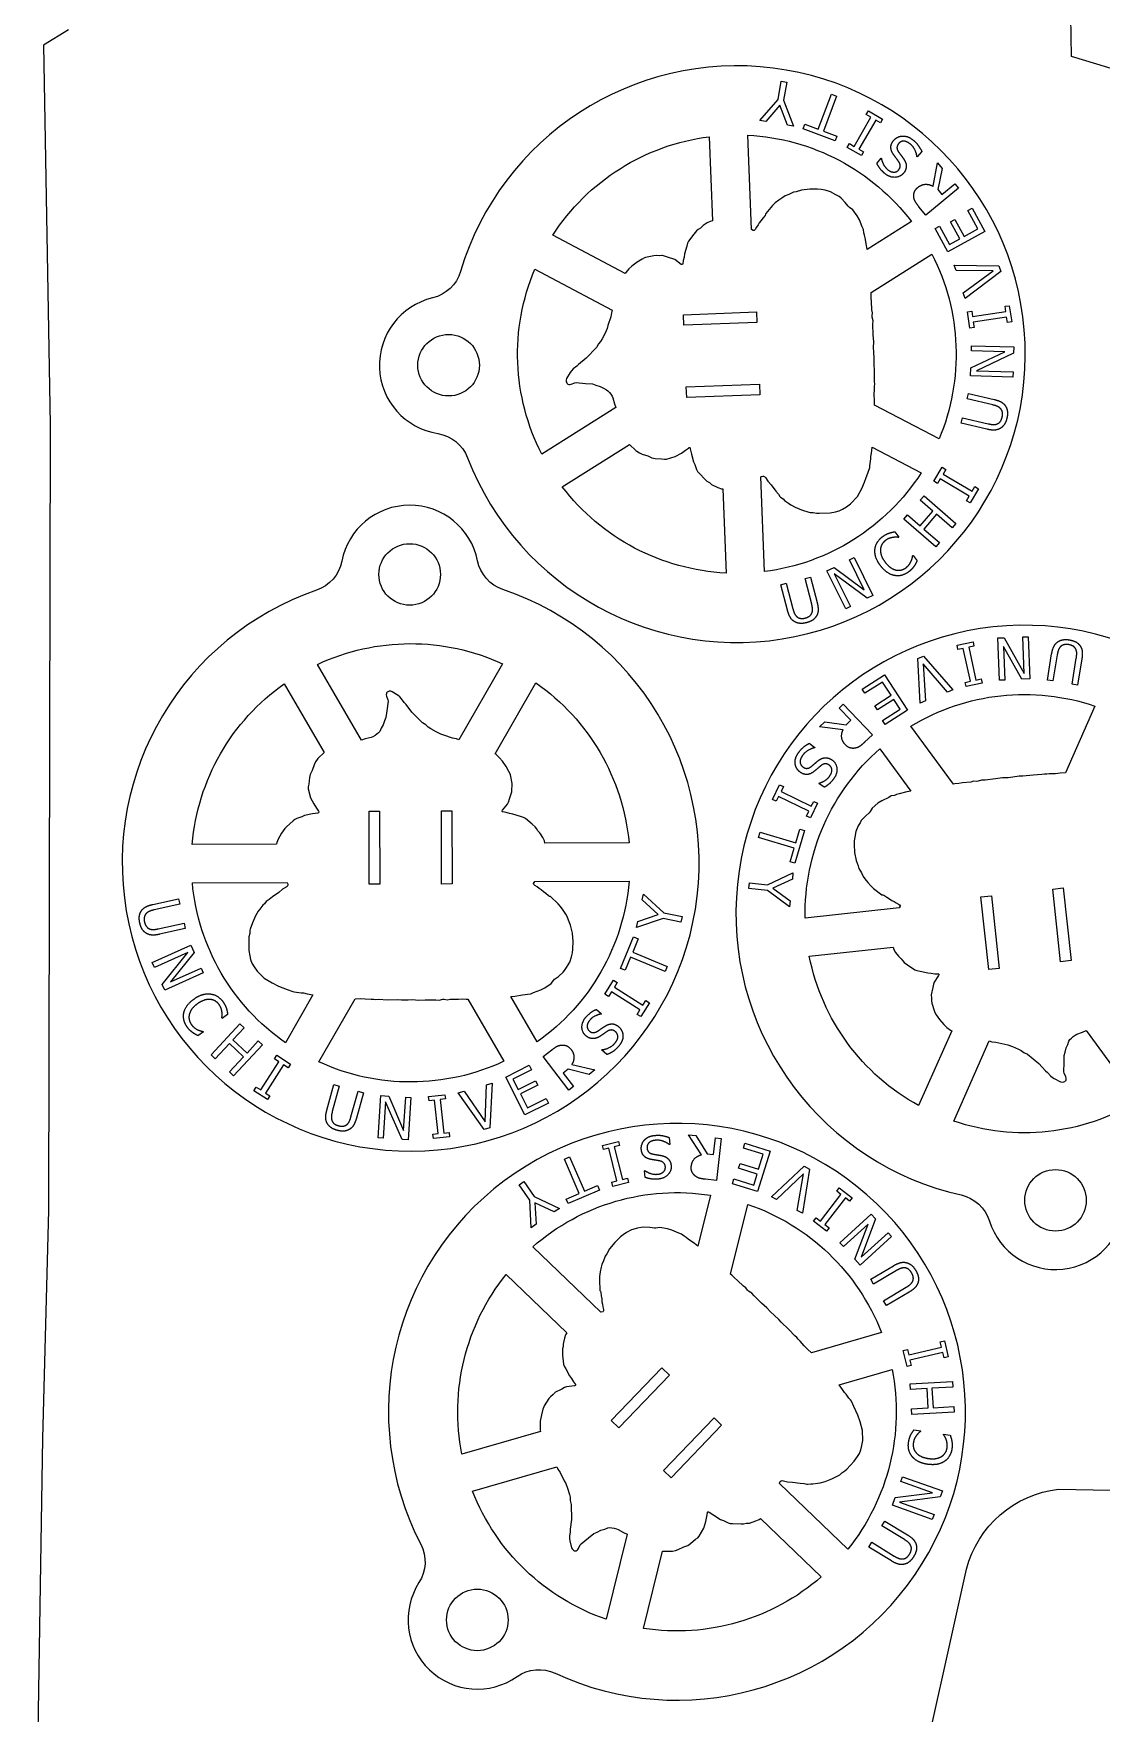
# Model space of a CAD drawing. Header units: millimetres. Extents: x 0 to 217, y 0 to 323.
# Drawn here: x 0.6 to 56.1, y 155.5 to 242.9 of the extents above; entities that cross this region are included whole.
import ezdxf

# ---------------------------------------------------------------- set-up
doc = ezdxf.new("R2010")
doc.units = ezdxf.units.MM
doc.layers.add('SCRAP_OUTLINE', color=8, linetype='Continuous')

msp = doc.modelspace()

# ---------------------------------------------------------------- linework, layer by layer
for points in [[(21.359, 229.105, 0.821365), (21.629, 222.048, -0.267689), (23.183, 220.791, 6.023346), (22.811, 230.477, -0.267689)], [(35.915, 233.113), (35.788, 233.085), (35.633, 233.002), (35.437, 232.869), (35.374, 232.818), (35.284, 232.73), (35.174, 232.66), (35.089, 232.588), (34.946, 232.423), (34.667, 232.061), (34.613, 231.958), (34.58, 231.794), (34.461, 231.403), (34.438, 231.227), (34.389, 231.044), (34.372, 230.867), (34.361, 230.848), (34.343, 230.836), (34.311, 230.834), (34.278, 230.848), (33.952, 231.097), (33.851, 231.144), (33.684, 231.187), (33.314, 231.304), (33.272, 231.309), (33.174, 231.298), (32.988, 231.305), (32.866, 231.3), (32.423, 231.2), (32.38, 231.183), (32.259, 231.121), (32.003, 230.962), (31.726, 230.761), (31.559, 230.609), (31.404, 230.43), (31.37, 230.373), (27.604, 232.359, -0.221398), (35.748, 237.487)], [(43.952, 231.621), (43.921, 231.837), (43.846, 232.231), (43.825, 232.372), (43.791, 232.493), (43.77, 232.655), (43.703, 232.795), (43.554, 233.165), (43.437, 233.375), (43.204, 233.689), (43.034, 233.811), (42.972, 233.869), (42.821, 234.063), (42.597, 234.298), (42.494, 234.372), (42.335, 234.472), (42.056, 234.626), (41.769, 234.703), (41.57, 234.746), (41.379, 234.764), (40.973, 234.765), (40.547, 234.706), (40.266, 234.626), (40.124, 234.598), (39.885, 234.483), (39.69, 234.405), (39.565, 234.328), (39.37, 234.19), (39.181, 234.041), (39.04, 233.915), (38.682, 233.498), (38.676, 233.459), (38.648, 233.395), (38.53, 233.256), (38.443, 233.123), (38.344, 233.011), (38.281, 232.896), (38.198, 232.785), (38.129, 232.667), (38.082, 232.617), (38.04, 232.601), (38.025, 232.601), (37.934, 232.654), (37.746, 237.564, -0.221398), (46.259, 233.074)], [(47.325, 231.382, -0.221398), (47.693, 221.765), (44.346, 223.53), (44.331, 223.806), (44.326, 224.051), (44.344, 224.377), (44.339, 224.507), (44.35, 224.621), (44.332, 224.763), (44.338, 225.211), (44.316, 225.759), (44.326, 225.943), (44.312, 226.288), (44.289, 226.531), (44.304, 226.817), (44.272, 227.182), (44.251, 227.73), (44.262, 227.914), (44.217, 228.102), (44.215, 228.171), (44.242, 228.33), (44.205, 228.481), (44.189, 228.908), (44.166, 229.11), (44.17, 229.314), (44.158, 229.388)], [(27.039, 220.973, -0.221398), (26.671, 230.59), (30.703, 228.464), (30.655, 228.328), (30.62, 228.123), (30.479, 227.67), (30.44, 227.507), (30.331, 227.268), (30.175, 226.974), (30.095, 226.844), (29.981, 226.714), (29.88, 226.532), (29.344, 225.967), (28.955, 225.647), (28.852, 225.55), (28.674, 225.408), (28.579, 225.312), (28.514, 225.229), (28.319, 224.907), (28.299, 224.837), (28.305, 224.744), (28.332, 224.68), (28.36, 224.646), (28.396, 224.62), (28.44, 224.606), (28.49, 224.606), (28.565, 224.62), (28.751, 224.692), (28.826, 224.71), (29.317, 224.654), (29.678, 224.628), (29.849, 224.559), (30.066, 224.502), (30.242, 224.403), (30.407, 224.33), (30.48, 224.272), (30.556, 224.188), (30.624, 224.097), (30.694, 223.984), (30.734, 223.898), (30.815, 223.594), (30.891, 223.399)], [(31.602, 221.482), (31.927, 221.165), (31.975, 221.127), (32.111, 221.046), (32.255, 220.984), (32.553, 220.883), (32.767, 220.784), (32.93, 220.758), (33.271, 220.736), (33.412, 220.716), (33.516, 220.717), (33.978, 220.861), (34.297, 221.034), (34.518, 221.183), (34.661, 221.296), (34.702, 221.315), (34.721, 221.315), (34.747, 221.298), (34.761, 221.259), (34.814, 220.981), (34.919, 220.578), (34.991, 220.438), (35.083, 220.177), (35.143, 220.078), (35.221, 219.987), (35.534, 219.66), (35.623, 219.578), (35.754, 219.501), (35.871, 219.402), (36.19, 219.246), (36.375, 219.179), (36.45, 219.164), (36.618, 214.792, -0.221398), (28.105, 219.281)], [(38.427, 219.794), (38.454, 219.812), (38.526, 219.837), (38.573, 219.832), (38.63, 219.802), (38.675, 219.755), (38.786, 219.567), (38.961, 219.372), (39.202, 219.054), (39.352, 218.897), (39.421, 218.781), (39.455, 218.742), (39.585, 218.651), (39.651, 218.573), (39.866, 218.422), (39.979, 218.347), (40.215, 218.216), (40.462, 218.108), (40.589, 218.063), (40.915, 217.957), (40.999, 217.939), (41.149, 217.94), (41.327, 217.908), (41.46, 217.904), (42.032, 217.93), (42.314, 217.98), (42.5, 218.034), (42.682, 218.108), (42.88, 218.241), (43.085, 218.393), (43.447, 218.772), (43.673, 219.189), (43.825, 219.524), (43.909, 219.754), (43.984, 219.99), (44.092, 220.278), (44.104, 220.362), (44.108, 220.482), (44.147, 220.728), (44.142, 220.85), (44.187, 221.035), (44.223, 221.334), (46.76, 219.996, -0.221398), (38.616, 214.868)], [(23.7, 215.431, 0.821365), (16.637, 215.407, -0.267689), (15.327, 213.899, 6.023346), (25.02, 213.931, -0.267689)], [(50.314, 181.089, 0.821365), (57.336, 181.851, -0.267689), (58.481, 183.489, 6.023346), (48.844, 182.443, -0.267689)], [(15.375, 210.038, -0.221398), (24.999, 210.071), (22.732, 206.115), (22.599, 206.168), (22.395, 206.21), (21.947, 206.367), (21.785, 206.412), (21.551, 206.529), (21.262, 206.695), (21.135, 206.779), (21.009, 206.898), (20.831, 207.005), (20.285, 207.56), (19.979, 207.96), (19.885, 208.067), (19.749, 208.25), (19.657, 208.348), (19.577, 208.416), (19.262, 208.622), (19.192, 208.644), (19.098, 208.641), (19.034, 208.617), (18.999, 208.59), (18.972, 208.555), (18.957, 208.512), (18.954, 208.462), (18.966, 208.386), (19.031, 208.198), (19.046, 208.122), (18.973, 207.633), (18.935, 207.273), (18.86, 207.104), (18.795, 206.89), (18.691, 206.718), (18.612, 206.555), (18.551, 206.484), (18.464, 206.412), (18.371, 206.346), (18.256, 206.28), (18.169, 206.244), (17.862, 206.173), (17.664, 206.103)], [(15.724, 205.461), (15.396, 205.146), (15.356, 205.1), (15.27, 204.966), (15.204, 204.825), (15.092, 204.53), (14.986, 204.32), (14.954, 204.159), (14.92, 203.818), (14.895, 203.678), (14.893, 203.574), (15.02, 203.107), (15.182, 202.783), (15.323, 202.556), (15.431, 202.409), (15.448, 202.368), (15.448, 202.349), (15.431, 202.324), (15.39, 202.311), (15.111, 202.268), (14.704, 202.177), (14.562, 202.11), (14.298, 202.027), (14.197, 201.97), (14.103, 201.896), (13.766, 201.594), (13.68, 201.508), (13.599, 201.38), (13.496, 201.266), (13.329, 200.953), (13.256, 200.771), (13.238, 200.696), (8.862, 200.681, -0.221398), (13.646, 209.032)], [(27.197, 200.744), (27.174, 200.872), (27.096, 201.03), (26.97, 201.23), (26.922, 201.295), (26.837, 201.388), (26.771, 201.5), (26.701, 201.588), (26.541, 201.736), (26.19, 202.028), (26.089, 202.085), (25.926, 202.125), (25.539, 202.257), (25.363, 202.286), (25.183, 202.341), (25.006, 202.365), (24.988, 202.376), (24.976, 202.395), (24.976, 202.427), (24.991, 202.459), (25.251, 202.776), (25.301, 202.876), (25.351, 203.041), (25.48, 203.407), (25.486, 203.449), (25.479, 203.547), (25.492, 203.732), (25.492, 203.854), (25.407, 204.301), (25.391, 204.344), (25.333, 204.467), (25.184, 204.729), (24.993, 205.013), (24.846, 205.185), (24.673, 205.346), (24.617, 205.382), (26.734, 209.077, -0.221398), (31.574, 200.758)], [(46.232, 206.833, -0.221398), (55.8, 207.872), (54.272, 204.409), (53.998, 204.375), (53.754, 204.354), (53.427, 204.348), (53.298, 204.334), (53.183, 204.338), (53.043, 204.31), (52.596, 204.284), (52.05, 204.225), (51.867, 204.221), (51.523, 204.183), (51.282, 204.143), (50.996, 204.139), (50.635, 204.081), (50.089, 204.021), (49.905, 204.02), (49.721, 203.962), (49.652, 203.955), (49.491, 203.971), (49.343, 203.923), (48.919, 203.877), (48.718, 203.841), (48.515, 203.83), (48.441, 203.814)], [(46.228, 203.452), (46.016, 203.406), (45.628, 203.303), (45.488, 203.273), (45.37, 203.23), (45.21, 203.199), (45.075, 203.122), (44.716, 202.947), (44.515, 202.816), (44.218, 202.561), (44.107, 202.384), (44.055, 202.317), (43.871, 202.153), (43.653, 201.913), (43.586, 201.806), (43.497, 201.641), (43.363, 201.351), (43.307, 201.06), (43.278, 200.858), (43.273, 200.666), (43.3, 200.261), (43.388, 199.841), (43.487, 199.565), (43.526, 199.426), (43.657, 199.195), (43.748, 199.006), (43.834, 198.887), (43.986, 198.702), (44.148, 198.523), (44.283, 198.392), (44.724, 198.063), (44.763, 198.06), (44.829, 198.037), (44.976, 197.929), (45.115, 197.852), (45.233, 197.761), (45.352, 197.706), (45.468, 197.631), (45.591, 197.57), (45.644, 197.527), (45.664, 197.486), (45.664, 197.471), (45.617, 197.377), (40.733, 196.847, -0.221398), (44.618, 205.652)], [(13.798, 198.698), (13.816, 198.67), (13.838, 198.598), (13.832, 198.551), (13.799, 198.495), (13.751, 198.452), (13.559, 198.348), (13.358, 198.18), (13.032, 197.949), (12.869, 197.805), (12.752, 197.741), (12.712, 197.708), (12.616, 197.581), (12.536, 197.518), (12.377, 197.308), (12.299, 197.198), (12.159, 196.967), (12.043, 196.723), (11.993, 196.598), (11.876, 196.276), (11.855, 196.193), (11.851, 196.042), (11.813, 195.866), (11.804, 195.734), (11.81, 195.161), (11.85, 194.877), (11.898, 194.689), (11.965, 194.505), (12.091, 194.302), (12.236, 194.092), (12.602, 193.717), (13.011, 193.477), (13.34, 193.313), (13.568, 193.221), (13.8, 193.138), (14.085, 193.02), (14.168, 193.005), (14.288, 192.997), (14.532, 192.95), (14.654, 192.95), (14.838, 192.898), (15.135, 192.852), (13.709, 190.363, -0.221398), (8.869, 198.681)], [(25.426, 192.764), (25.642, 192.787), (26.039, 192.849), (26.181, 192.864), (26.303, 192.895), (26.465, 192.909), (26.607, 192.972), (26.983, 193.108), (27.196, 193.217), (27.518, 193.44), (27.647, 193.605), (27.706, 193.665), (27.906, 193.809), (28.148, 194.025), (28.226, 194.125), (28.331, 194.28), (28.495, 194.554), (28.582, 194.838), (28.631, 195.035), (28.656, 195.225), (28.671, 195.632), (28.628, 196.059), (28.558, 196.343), (28.534, 196.485), (28.428, 196.729), (28.357, 196.926), (28.284, 197.054), (28.153, 197.254), (28.01, 197.448), (27.889, 197.593), (27.485, 197.966), (27.446, 197.973), (27.384, 198.003), (27.249, 198.125), (27.119, 198.217), (27.01, 198.32), (26.897, 198.387), (26.79, 198.474), (26.674, 198.547), (26.626, 198.595), (26.611, 198.638), (26.612, 198.653), (26.668, 198.742), (31.581, 198.758, -0.221398), (26.797, 190.407)], [(45.3, 195.331), (45.337, 195.206), (45.431, 195.057), (45.578, 194.87), (45.632, 194.811), (45.727, 194.728), (45.804, 194.623), (45.883, 194.543), (46.057, 194.412), (46.437, 194.159), (46.543, 194.113), (46.709, 194.09), (47.108, 193.999), (47.286, 193.989), (47.471, 193.952), (47.649, 193.948), (47.668, 193.939), (47.682, 193.921), (47.686, 193.889), (47.674, 193.855), (47.449, 193.513), (47.409, 193.409), (47.377, 193.24), (47.287, 192.862), (47.285, 192.819), (47.303, 192.722), (47.309, 192.537), (47.322, 192.416), (47.453, 191.98), (47.473, 191.939), (47.543, 191.822), (47.719, 191.578), (47.939, 191.316), (48.103, 191.16), (48.292, 191.018), (48.351, 190.988), (46.632, 187.092, -0.221398), (40.949, 194.859)], [(25.069, 189.402, -0.221398), (15.445, 189.369), (17.326, 192.653), (17.602, 192.658), (17.847, 192.654), (18.172, 192.625), (18.303, 192.626), (18.416, 192.61), (18.559, 192.623), (19.006, 192.602), (19.555, 192.604), (19.738, 192.589), (20.083, 192.59), (20.327, 192.605), (20.612, 192.579), (20.978, 192.599), (21.527, 192.601), (21.71, 192.583), (21.899, 192.622), (21.969, 192.621), (22.126, 192.589), (22.279, 192.621), (22.706, 192.622), (22.909, 192.638), (23.112, 192.627), (23.187, 192.636)], [(58.03, 187.323, -0.221398), (48.462, 186.285), (50.302, 190.456), (50.441, 190.417), (50.648, 190.396), (51.11, 190.287), (51.275, 190.26), (51.521, 190.168), (51.826, 190.033), (51.961, 189.962), (52.099, 189.858), (52.287, 189.77), (52.888, 189.274), (53.234, 188.908), (53.338, 188.812), (53.492, 188.645), (53.594, 188.556), (53.681, 188.497), (54.016, 188.326), (54.088, 188.311), (54.181, 188.323), (54.242, 188.354), (54.274, 188.384), (54.297, 188.422), (54.308, 188.467), (54.305, 188.517), (54.285, 188.591), (54.201, 188.771), (54.178, 188.845), (54.2, 189.338), (54.2, 189.701), (54.257, 189.876), (54.299, 190.097), (54.385, 190.279), (54.446, 190.449), (54.5, 190.525), (54.578, 190.607), (54.664, 190.682), (54.772, 190.759), (54.854, 190.805), (55.152, 190.907), (55.342, 190.997)], [(20.653, 162.281, 0.821365), (25.75, 157.392, -0.267689), (27.741, 157.567, 6.023346), (20.745, 164.277, -0.267689)], [(35.157, 179.785), (34.986, 179.919), (34.657, 180.15), (34.544, 180.238), (34.436, 180.301), (34.309, 180.403), (34.163, 180.457), (33.798, 180.62), (33.569, 180.689), (33.183, 180.753), (32.976, 180.723), (32.891, 180.721), (32.648, 180.756), (32.323, 180.769), (32.198, 180.751), (32.014, 180.713), (31.706, 180.63), (31.447, 180.486), (31.273, 180.378), (31.124, 180.259), (30.831, 179.977), (30.565, 179.64), (30.418, 179.386), (30.336, 179.268), (30.243, 179.019), (30.158, 178.828), (30.121, 178.685), (30.077, 178.45), (30.044, 178.211), (30.031, 178.023), (30.063, 177.474), (30.085, 177.442), (30.11, 177.377), (30.121, 177.195), (30.152, 177.039), (30.158, 176.89), (30.193, 176.763), (30.21, 176.626), (30.242, 176.493), (30.243, 176.424), (30.224, 176.383), (30.213, 176.373), (30.111, 176.348), (26.565, 179.749, -0.221398), (35.808, 182.433)], [(37.75, 181.956, -0.221398), (44.695, 175.294), (41.061, 174.239), (40.858, 174.427), (40.685, 174.6), (40.471, 174.846), (40.377, 174.937), (40.306, 175.027), (40.195, 175.116), (39.888, 175.442), (39.491, 175.822), (39.371, 175.96), (39.121, 176.199), (38.935, 176.358), (38.748, 176.574), (38.471, 176.814), (38.075, 177.194), (37.956, 177.334), (37.793, 177.438), (37.743, 177.486), (37.652, 177.619), (37.521, 177.702), (37.212, 177.998), (37.056, 178.128), (36.917, 178.277), (36.857, 178.322)], [(28.34, 175.276), (28.268, 175.168), (28.214, 175), (28.165, 174.768), (28.155, 174.688), (28.152, 174.562), (28.121, 174.435), (28.111, 174.324), (28.122, 174.106), (28.172, 173.652), (28.206, 173.541), (28.295, 173.399), (28.482, 173.036), (28.587, 172.892), (28.679, 172.727), (28.79, 172.588), (28.795, 172.567), (28.79, 172.545), (28.769, 172.522), (28.735, 172.509), (28.328, 172.462), (28.223, 172.425), (28.073, 172.341), (27.725, 172.167), (27.691, 172.141), (27.629, 172.065), (27.49, 171.941), (27.406, 171.853), (27.156, 171.473), (27.138, 171.431), (27.094, 171.302), (27.02, 171.011), (26.96, 170.674), (26.946, 170.448), (26.959, 170.212), (26.974, 170.147), (22.884, 168.96, -0.221398), (25.181, 178.306)], [(39.399, 167.44), (39.406, 167.472), (39.441, 167.539), (39.477, 167.568), (39.539, 167.586), (39.604, 167.584), (39.815, 167.525), (40.076, 167.507), (40.471, 167.446), (40.687, 167.436), (40.817, 167.401), (40.869, 167.397), (41.026, 167.422), (41.127, 167.412), (41.387, 167.452), (41.52, 167.477), (41.781, 167.546), (42.034, 167.641), (42.157, 167.697), (42.465, 167.846), (42.537, 167.892), (42.645, 167.997), (42.795, 168.098), (42.893, 168.186), (43.287, 168.603), (43.455, 168.835), (43.551, 169.003), (43.63, 169.182), (43.681, 169.416), (43.723, 169.667), (43.72, 170.192), (43.593, 170.648), (43.469, 170.995), (43.37, 171.219), (43.261, 171.441), (43.137, 171.723), (43.088, 171.792), (43.007, 171.881), (42.864, 172.085), (42.776, 172.169), (42.681, 172.334), (42.499, 172.574), (45.253, 173.374, -0.221398), (42.957, 164.028)], [(30.388, 160.377, -0.221398), (23.442, 167.039), (27.82, 168.311), (27.88, 168.179), (27.997, 168.008), (28.21, 167.584), (28.295, 167.439), (28.383, 167.192), (28.476, 166.872), (28.508, 166.723), (28.517, 166.55), (28.57, 166.349), (28.577, 165.571), (28.519, 165.07), (28.513, 164.928), (28.483, 164.703), (28.481, 164.568), (28.492, 164.463), (28.576, 164.096), (28.611, 164.032), (28.68, 163.969), (28.743, 163.942), (28.787, 163.936), (28.83, 163.943), (28.872, 163.964), (28.908, 163.998), (28.952, 164.061), (29.036, 164.241), (29.078, 164.307), (29.47, 164.607), (29.748, 164.839), (29.918, 164.909), (30.114, 165.018), (30.309, 165.069), (30.479, 165.131), (30.572, 165.14), (30.684, 165.132), (30.797, 165.114), (30.926, 165.082), (31.014, 165.048), (31.283, 164.885), (31.474, 164.798)], [(33.316, 163.913), (33.771, 163.911), (33.831, 163.916), (33.986, 163.953), (34.132, 164.009), (34.417, 164.143), (34.64, 164.22), (34.775, 164.314), (35.036, 164.536), (35.151, 164.619), (35.225, 164.692), (35.458, 165.117), (35.566, 165.463), (35.622, 165.723), (35.647, 165.904), (35.663, 165.946), (35.677, 165.959), (35.706, 165.965), (35.744, 165.947), (35.976, 165.784), (36.331, 165.567), (36.48, 165.516), (36.727, 165.392), (36.839, 165.363), (36.958, 165.351), (37.41, 165.334), (37.532, 165.336), (37.679, 165.372), (37.833, 165.382), (38.17, 165.491), (38.349, 165.572), (38.415, 165.613), (41.572, 162.584, -0.221398), (32.33, 159.9)]]:
    msp.add_lwpolyline(points, format="xyb", close=True)
for points in [[(38.687, 238.28), (38.381, 238.332), (39.321, 239.415), (39.486, 240.375), (39.774, 240.325), (39.614, 239.396), (40.134, 238.031), (39.815, 238.086), (39.418, 239.136)], [(42.097, 239.695), (42.37, 239.592), (41.689, 237.776), (42.38, 237.517), (42.289, 237.273), (40.633, 237.894), (40.724, 238.138), (41.416, 237.879)], [(43.911, 238.641), (44.023, 238.835), (44.761, 238.408), (44.648, 238.214), (44.406, 238.354), (43.528, 236.839), (43.771, 236.699), (43.658, 236.505), (42.921, 236.932), (43.033, 237.126), (43.275, 236.986), (44.153, 238.501)], [(49.419, 233.771), (50.083, 232.565), (48.156, 231.504), (47.492, 232.71), (47.72, 232.835), (48.243, 231.886), (48.771, 232.176), (48.283, 233.062), (48.511, 233.187), (48.999, 232.302), (49.714, 232.696), (49.191, 233.645)], [(48.577, 230.528), (48.485, 230.811), (50.811, 230.772), (50.909, 230.472), (49.052, 229.07), (48.955, 229.368), (50.503, 230.514)], [(34.408, 228.228), (38.207, 228.373), (38.228, 227.825), (34.429, 227.679)], [(51.126, 228.666), (51.348, 228.699), (51.472, 227.856), (51.25, 227.823), (51.209, 228.1), (49.477, 227.844), (49.518, 227.567), (49.296, 227.534), (49.171, 228.377), (49.394, 228.41), (49.435, 228.133), (51.166, 228.389)], [(49.382, 226.618), (51.581, 226.555), (51.571, 226.228), (49.648, 225.308), (51.544, 225.255), (51.536, 224.982), (49.337, 225.044), (49.349, 225.46), (51.115, 226.296), (49.374, 226.345)], [(34.552, 224.47), (38.351, 224.615), (38.372, 224.067), (34.573, 223.921)], [(49.556, 219.286), (49.749, 219.17), (49.312, 218.439), (49.119, 218.554), (49.263, 218.794), (47.759, 219.692), (47.616, 219.451), (47.423, 219.566), (47.86, 220.298), (48.053, 220.183), (47.909, 219.943), (49.412, 219.045)], [(46.912, 218.804), (48.574, 217.363), (48.383, 217.142), (47.569, 217.847), (46.906, 217.082), (47.72, 216.377), (47.528, 216.156), (45.865, 217.596), (46.057, 217.817), (46.709, 217.252), (47.372, 218.017), (46.72, 218.583)], [(43.277, 215.601), (44.25, 213.628), (43.956, 213.482), (42.244, 214.753), (43.083, 213.052), (42.839, 212.931), (41.865, 214.904), (42.238, 215.088), (43.803, 213.918), (43.033, 215.48)], [(50.84, 209.217), (50.749, 211.415), (51.077, 211.429), (52.128, 209.574), (52.05, 211.469), (52.322, 211.481), (52.413, 209.282), (51.998, 209.265), (51.041, 210.969), (51.113, 209.229)], [(48.676, 210.814), (48.628, 211.034), (49.46, 211.217), (49.508, 210.997), (49.235, 210.937), (49.611, 209.227), (49.884, 209.287), (49.932, 209.068), (49.1, 208.885), (49.052, 209.104), (49.325, 209.164), (48.949, 210.874)], [(46.997, 208.142), (46.721, 208.03), (46.597, 210.354), (46.89, 210.472), (48.418, 208.718), (48.127, 208.6), (46.876, 210.065)], [(43.703, 208.756), (44.859, 209.502), (46.052, 207.654), (44.895, 206.908), (44.754, 207.126), (45.665, 207.714), (45.338, 208.22), (44.489, 207.672), (44.348, 207.891), (45.197, 208.439), (44.755, 209.125), (43.844, 208.537)], [(39.228, 202.921), (39.027, 203.02), (39.401, 203.785), (39.603, 203.687), (39.48, 203.435), (41.052, 202.665), (41.175, 202.917), (41.377, 202.818), (41.003, 202.053), (40.801, 202.151), (40.924, 202.403), (39.351, 203.173)], [(18.607, 202.408), (18.62, 198.606), (18.071, 198.605), (18.058, 202.406)], [(22.367, 202.421), (22.38, 198.619), (21.831, 198.617), (21.818, 202.419)], [(38.304, 201.038), (38.387, 201.318), (40.246, 200.766), (40.457, 201.473), (40.706, 201.399), (40.202, 199.704), (39.953, 199.778), (40.163, 200.485)], [(39.953, 197.735), (39.922, 197.426), (38.776, 198.289), (37.808, 198.386), (37.837, 198.677), (38.775, 198.583), (40.1, 199.197), (40.068, 198.874), (39.048, 198.405)], [(54.018, 194.574), (53.608, 198.353), (54.154, 198.412), (54.564, 194.633)], [(32.264, 197.794), (32.327, 198.097), (33.377, 197.12), (34.33, 196.922), (34.27, 196.636), (33.347, 196.828), (31.965, 196.355), (32.031, 196.673), (33.095, 197.033)], [(50.279, 194.168), (49.869, 197.947), (50.415, 198.006), (50.825, 194.227)], [(33.559, 194.336), (33.447, 194.066), (31.656, 194.81), (31.373, 194.129), (31.132, 194.229), (31.811, 195.862), (32.051, 195.762), (31.768, 195.08)], [(9.438, 193.997), (7.433, 193.094), (7.298, 193.393), (8.627, 195.059), (6.898, 194.28), (6.786, 194.529), (8.792, 195.433), (8.962, 195.054), (7.738, 193.531), (9.326, 194.246)], [(32.443, 192.56), (32.633, 192.441), (32.18, 191.719), (31.99, 191.838), (32.139, 192.075), (30.656, 193.005), (30.507, 192.768), (30.317, 192.887), (30.769, 193.609), (30.959, 193.49), (30.811, 193.253), (32.294, 192.323)], [(12.513, 190.253), (11.015, 188.642), (10.801, 188.841), (11.534, 189.63), (10.792, 190.319), (10.059, 189.531), (9.845, 189.73), (11.343, 191.341), (11.557, 191.142), (10.969, 190.51), (11.711, 189.821), (12.298, 190.453)], [(12.902, 187.594), (12.78, 187.405), (12.064, 187.867), (12.186, 188.056), (12.421, 187.904), (13.371, 189.375), (13.135, 189.527), (13.257, 189.716), (13.973, 189.254), (13.851, 189.065), (13.616, 189.217), (12.667, 187.746)], [(27.383, 187.225), (26.155, 186.604), (25.162, 188.567), (26.39, 189.188), (26.508, 188.956), (25.54, 188.466), (25.812, 187.929), (26.714, 188.385), (26.832, 188.153), (25.93, 187.696), (26.298, 186.968), (27.266, 187.457)], [(24.171, 188.18), (24.457, 188.262), (24.338, 185.938), (24.034, 185.851), (22.698, 187.756), (22.999, 187.843), (24.091, 186.255)], [(20.236, 187.512), (20.097, 185.317), (19.77, 185.337), (18.918, 187.292), (18.798, 185.399), (18.526, 185.416), (18.665, 187.612), (19.08, 187.586), (19.854, 185.791), (19.964, 187.53)], [(22.222, 185.698), (22.247, 185.475), (21.4, 185.38), (21.375, 185.603), (21.653, 185.634), (21.458, 187.374), (21.18, 187.343), (21.155, 187.566), (22.002, 187.661), (22.027, 187.438), (21.749, 187.406), (21.944, 185.667)], [(30.251, 184.806), (30.197, 185.024), (31.024, 185.229), (31.078, 185.011), (30.807, 184.944), (31.228, 183.245), (31.499, 183.312), (31.553, 183.094), (30.726, 182.889), (30.672, 183.107), (30.944, 183.174), (30.523, 184.874)], [(28.214, 184.304), (28.483, 184.42), (29.254, 182.641), (29.931, 182.935), (30.035, 182.696), (28.412, 181.992), (28.309, 182.231), (28.986, 182.525)], [(37.597, 185.13), (38.912, 184.723), (38.263, 182.621), (36.948, 183.028), (37.025, 183.276), (38.06, 182.956), (38.238, 183.532), (37.272, 183.83), (37.349, 184.079), (38.315, 183.781), (38.556, 184.561), (37.52, 184.881)], [(39.244, 182.212), (38.981, 182.351), (40.682, 183.939), (40.96, 183.791), (40.598, 181.493), (40.321, 181.64), (40.639, 183.54)], [(26.744, 180.917), (26.488, 180.743), (26.412, 182.175), (25.864, 182.979), (26.105, 183.144), (26.636, 182.365), (27.958, 181.744), (27.69, 181.562), (26.675, 182.042)], [(42.371, 182.643), (42.508, 182.821), (43.183, 182.301), (43.046, 182.123), (42.824, 182.293), (41.756, 180.906), (41.977, 180.736), (41.84, 180.558), (41.165, 181.078), (41.302, 181.256), (41.524, 181.085), (42.592, 182.472)], [(42.538, 179.958), (44.164, 181.441), (44.385, 181.198), (43.639, 179.201), (45.041, 180.479), (45.225, 180.278), (43.599, 178.795), (43.319, 179.102), (44.009, 180.93), (42.722, 179.757)], [(47.758, 174.805), (47.976, 174.856), (48.17, 174.026), (47.952, 173.975), (47.888, 174.247), (46.183, 173.849), (46.247, 173.576), (46.028, 173.525), (45.834, 174.355), (46.053, 174.406), (46.117, 174.133), (47.821, 174.532)], [(30.649, 170.714), (33.281, 173.458), (33.677, 173.078), (31.045, 170.334)], [(46.19, 172.621), (48.387, 172.74), (48.403, 172.448), (47.327, 172.39), (47.382, 171.378), (48.457, 171.436), (48.473, 171.145), (46.276, 171.026), (46.261, 171.318), (47.122, 171.364), (47.068, 172.376), (46.206, 172.329)], [(33.363, 168.111), (35.995, 170.855), (36.391, 170.475), (33.759, 167.731)], [(45.801, 167.792), (47.871, 167.049), (47.761, 166.74), (45.646, 166.465), (47.432, 165.824), (47.34, 165.568), (45.269, 166.311), (45.409, 166.702), (47.348, 166.947), (45.709, 167.536)]]:
    msp.add_lwpolyline(points, close=True)
for points in [[(44.461, 236.098), (44.683, 236.368), (44.699, 236.354)], [(46.798, 236.719), (46.565, 236.436), (46.548, 236.449)], [(47.38, 234.911), (47.616, 236.125), (47.859, 235.832), (47.63, 234.738), (47.844, 234.48), (48.517, 235.04), (48.704, 234.815), (47.011, 233.409), (46.649, 233.845)], [(50.494, 223.535), (49.151, 223.854), (49.219, 224.138), (50.554, 223.821)], [(50.186, 222.272), (48.851, 222.589), (48.918, 222.874), (50.254, 222.557)], [(45.392, 216.941), (45.608, 216.662), (45.59, 216.647)], [(46.325, 215.697), (46.342, 215.71), (46.555, 215.433)], [(39.812, 212.857), (39.468, 214.185), (39.751, 214.259), (40.095, 212.93)], [(41.072, 213.176), (40.726, 214.511), (41.009, 214.585), (41.353, 213.256)], [(53.839, 210.542), (53.614, 209.18), (53.326, 209.228), (53.549, 210.582)], [(55.12, 210.323), (54.897, 208.969), (54.608, 209.016), (54.831, 210.371)], [(42.707, 206.642), (41.48, 206.793), (41.755, 207.056), (42.862, 206.903), (43.104, 207.135), (42.5, 207.768), (42.711, 207.97), (44.231, 206.379), (43.821, 205.988)], [(40.944, 205.936), (41.243, 205.723), (41.231, 205.705)], [(41.727, 203.647), (41.442, 203.85), (41.455, 203.868)], [(6.817, 197.556), (8.157, 197.854), (8.22, 197.568), (6.88, 197.271)], [(7.092, 196.286), (8.439, 196.585), (8.502, 196.3), (7.162, 196.002)], [(10.704, 191.837), (10.417, 191.631), (10.404, 191.65)], [(29.882, 192.099), (30.144, 191.868), (30.13, 191.852)], [(9.428, 190.948), (9.441, 190.931), (9.157, 190.727)], [(28.594, 189.223), (29.799, 188.945), (29.498, 188.712), (28.413, 188.98), (28.147, 188.775), (28.683, 188.082), (28.452, 187.903), (27.106, 189.644), (27.555, 189.991)], [(30.421, 189.742), (30.146, 189.985), (30.16, 190.001)], [(15.865, 186.86), (16.228, 188.183), (16.51, 188.106), (16.147, 186.782)], [(17.116, 186.509), (17.482, 187.839), (17.763, 187.762), (17.4, 186.438)], [(33.663, 185.43), (33.692, 185.064), (33.671, 185.062)], [(35.338, 184.533), (34.665, 185.57), (35.042, 185.529), (35.637, 184.582), (35.971, 184.546), (36.067, 185.416), (36.357, 185.384), (36.116, 183.197), (35.552, 183.259)], [(32.413, 183.359), (32.386, 183.708), (32.407, 183.709)], [(45.48, 178.513), (44.293, 177.809), (44.144, 178.061), (45.325, 178.761)], [(46.136, 177.391), (44.955, 176.691), (44.806, 176.943), (45.987, 177.643)], [(46.391, 170.226), (46.74, 170.175), (46.737, 170.152)], [(47.926, 169.979), (47.929, 170), (48.275, 169.949)], [(45.899, 164.516), (44.722, 165.237), (44.875, 165.486), (46.046, 164.769)], [(45.215, 163.412), (44.044, 164.128), (44.196, 164.378), (45.367, 163.661)]]:
    msp.add_lwpolyline(points)
for centre in [(22.193, 225.603), (20.171, 214.72), (53.749, 182.166), (23.686, 160.341)]:
    msp.add_circle(centre, 1.6)
for points in [[(45.313, 236.581), (45.183, 236.779), (45.198, 237.129), (45.328, 237.287)], [(45.328, 237.287), (45.411, 237.387), (45.651, 237.513), (45.779, 237.521)], [(45.593, 237.129), (45.509, 237.027), (45.506, 236.818), (45.588, 236.697)], [(46.205, 237.101), (46.018, 237.255), (45.698, 237.257), (45.593, 237.129)], [(45.779, 237.521), (45.922, 237.528), (46.194, 237.438), (46.349, 237.31)], [(46.548, 236.449), (46.523, 236.646), (46.336, 236.993), (46.205, 237.101)], [(46.349, 237.31), (46.534, 237.158), (46.729, 236.868), (46.798, 236.719)], [(44.876, 235.572), (44.732, 235.69), (44.526, 235.955), (44.461, 236.098)], [(44.699, 236.354), (44.72, 236.213), (44.882, 235.895), (45.021, 235.78)], [(45.588, 236.205), (45.532, 236.283), (45.365, 236.504), (45.313, 236.581)], [(45.588, 236.697), (45.649, 236.61), (45.754, 236.472), (45.832, 236.367)], [(45.592, 235.758), (45.68, 235.866), (45.672, 236.088), (45.588, 236.205)], [(45.832, 236.367), (45.901, 236.271), (45.982, 236.086), (45.989, 235.986)], [(45.989, 235.986), (45.995, 235.886), (45.928, 235.687), (45.847, 235.588)], [(45.847, 235.588), (45.677, 235.382), (45.125, 235.367), (44.876, 235.572)], [(45.021, 235.78), (45.178, 235.651), (45.494, 235.639), (45.592, 235.758)], [(46.381, 234.35), (46.364, 234.487), (46.459, 234.739), (46.592, 234.85)], [(46.649, 233.845), (46.529, 233.991), (46.397, 234.213), (46.381, 234.35)], [(46.592, 234.85), (46.777, 235.003), (47.185, 235.023), (47.38, 234.911)], [(50.554, 223.821), (50.778, 223.768), (51.076, 223.602), (51.158, 223.462)], [(50.897, 223.342), (50.828, 223.415), (50.638, 223.501), (50.494, 223.535)], [(50.708, 222.546), (50.808, 222.583), (50.943, 222.759), (50.977, 222.902)], [(51.22, 222.844), (51.175, 222.655), (51.01, 222.397), (50.887, 222.322)], [(50.977, 222.902), (51.009, 223.035), (50.97, 223.264), (50.897, 223.342)], [(51.158, 223.462), (51.234, 223.335), (51.267, 223.042), (51.22, 222.844)], [(50.887, 222.322), (50.749, 222.236), (50.415, 222.218), (50.186, 222.272)], [(50.254, 222.557), (50.403, 222.521), (50.613, 222.512), (50.708, 222.546)], [(44.741, 216.673), (44.829, 216.74), (45.002, 216.834), (45.082, 216.864)], [(45.082, 216.864), (45.153, 216.889), (45.31, 216.927), (45.392, 216.941)], [(44.655, 215.165), (44.486, 215.384), (44.347, 215.795), (44.36, 215.996)], [(44.36, 215.996), (44.374, 216.194), (44.565, 216.537), (44.741, 216.673)], [(44.892, 216.474), (44.781, 216.388), (44.653, 216.143), (44.645, 215.998)], [(44.645, 215.998), (44.64, 215.852), (44.767, 215.519), (44.896, 215.351)], [(45.281, 216.641), (45.187, 216.627), (44.994, 216.553), (44.892, 216.474)], [(45.59, 216.647), (45.537, 216.652), (45.38, 216.657), (45.281, 216.641)], [(45.392, 214.662), (45.2, 214.694), (44.825, 214.945), (44.655, 215.165)], [(44.896, 215.351), (45.035, 215.172), (45.32, 214.98), (45.463, 214.949)], [(45.463, 214.949), (45.603, 214.919), (45.867, 214.983), (45.977, 215.068)], [(45.977, 215.068), (46.077, 215.146), (46.21, 215.327), (46.248, 215.415)], [(46.4, 215.156), (46.344, 215.072), (46.233, 214.946), (46.129, 214.866)], [(46.248, 215.415), (46.283, 215.5), (46.319, 215.65), (46.325, 215.697)], [(46.555, 215.433), (46.518, 215.362), (46.455, 215.234), (46.4, 215.156)], [(46.129, 214.866), (45.959, 214.735), (45.585, 214.628), (45.392, 214.662)], [(41.353, 213.256), (41.411, 213.033), (41.404, 212.693), (41.318, 212.554)], [(40.184, 212.26), (40.043, 212.342), (39.871, 212.629), (39.812, 212.857)], [(40.095, 212.93), (40.134, 212.781), (40.224, 212.591), (40.298, 212.524)], [(40.298, 212.524), (40.378, 212.452), (40.597, 212.415), (40.739, 212.452)], [(40.739, 212.452), (40.871, 212.486), (41.056, 212.628), (41.09, 212.729)], [(41.318, 212.554), (41.242, 212.428), (40.998, 212.261), (40.801, 212.21)], [(41.09, 212.729), (41.123, 212.824), (41.109, 213.032), (41.072, 213.176)], [(40.801, 212.21), (40.613, 212.162), (40.308, 212.188), (40.184, 212.26)], [(53.549, 210.582), (53.586, 210.809), (53.731, 211.118), (53.865, 211.209)], [(54.003, 210.957), (53.935, 210.884), (53.863, 210.688), (53.839, 210.542)], [(53.865, 211.209), (53.986, 211.294), (54.277, 211.348), (54.477, 211.315)], [(54.437, 211.068), (54.301, 211.091), (54.075, 211.036), (54.003, 210.957)], [(54.81, 210.824), (54.767, 210.922), (54.581, 211.045), (54.437, 211.068)], [(54.477, 211.315), (54.669, 211.283), (54.937, 211.136), (55.021, 211.019)], [(54.831, 210.371), (54.856, 210.522), (54.851, 210.733), (54.81, 210.824)], [(55.021, 211.019), (55.117, 210.888), (55.158, 210.556), (55.12, 210.323)], [(42.823, 205.86), (42.657, 206.034), (42.61, 206.44), (42.707, 206.642)], [(40.216, 204.863), (40.198, 205.005), (40.269, 205.283), (40.386, 205.447)], [(40.386, 205.447), (40.524, 205.641), (40.8, 205.856), (40.944, 205.936)], [(41.231, 205.705), (41.037, 205.666), (40.703, 205.455), (40.605, 205.317)], [(43.337, 205.685), (43.201, 205.659), (42.943, 205.735), (42.823, 205.86)], [(43.821, 205.988), (43.685, 205.857), (43.472, 205.711), (43.337, 205.685)], [(40.48, 204.43), (40.374, 204.505), (40.232, 204.736), (40.216, 204.863)], [(40.605, 205.317), (40.464, 205.12), (40.484, 204.801), (40.619, 204.705)], [(41.185, 204.464), (40.997, 204.32), (40.647, 204.311), (40.48, 204.43)], [(40.619, 204.705), (40.727, 204.628), (40.936, 204.639), (41.051, 204.73)], [(41.051, 204.73), (41.133, 204.796), (41.263, 204.912), (41.363, 204.996)], [(41.541, 204.764), (41.467, 204.703), (41.259, 204.521), (41.185, 204.464)], [(41.363, 204.996), (41.454, 205.072), (41.632, 205.166), (41.732, 205.18)], [(41.987, 204.8), (41.873, 204.88), (41.653, 204.856), (41.541, 204.764)], [(41.732, 205.18), (41.831, 205.193), (42.034, 205.14), (42.139, 205.065)], [(42.005, 204.229), (42.123, 204.394), (42.113, 204.71), (41.987, 204.8)], [(42.139, 205.065), (42.357, 204.91), (42.41, 204.361), (42.222, 204.098)], [(41.455, 203.868), (41.594, 203.897), (41.9, 204.082), (42.005, 204.229)], [(42.222, 204.098), (42.115, 203.947), (41.865, 203.722), (41.727, 203.647)], [(6.208, 197.205), (6.294, 197.343), (6.587, 197.505), (6.817, 197.556)], [(6.137, 196.59), (6.095, 196.78), (6.131, 197.084), (6.208, 197.205)], [(6.462, 196.062), (6.339, 196.142), (6.181, 196.392), (6.137, 196.59)], [(6.468, 197.082), (6.393, 197.005), (6.349, 196.787), (6.38, 196.644)], [(6.38, 196.644), (6.41, 196.51), (6.545, 196.321), (6.645, 196.283)], [(6.88, 197.271), (6.731, 197.237), (6.537, 197.154), (6.468, 197.082)], [(7.162, 196.002), (6.938, 195.952), (6.598, 195.971), (6.462, 196.062)], [(6.645, 196.283), (6.739, 196.247), (6.948, 196.254), (7.092, 196.286)], [(8.427, 191.917), (8.466, 192.107), (8.729, 192.474), (8.955, 192.636)], [(9.133, 192.388), (8.949, 192.256), (8.747, 191.978), (8.711, 191.835)], [(8.955, 192.636), (9.18, 192.797), (9.595, 192.921), (9.796, 192.901)], [(9.787, 192.616), (9.642, 192.626), (9.305, 192.512), (9.133, 192.388)], [(10.255, 192.353), (10.173, 192.467), (9.932, 192.604), (9.787, 192.616)], [(9.796, 192.901), (9.993, 192.88), (10.329, 192.678), (10.459, 192.497)], [(10.409, 191.958), (10.397, 192.053), (10.33, 192.248), (10.255, 192.353)], [(10.459, 192.497), (10.523, 192.407), (10.611, 192.23), (10.638, 192.149)], [(8.604, 191.173), (8.48, 191.347), (8.386, 191.725), (8.427, 191.917)], [(8.711, 191.835), (8.677, 191.697), (8.731, 191.431), (8.812, 191.318)], [(10.404, 191.65), (10.41, 191.703), (10.42, 191.859), (10.409, 191.958)], [(10.638, 192.149), (10.661, 192.078), (10.693, 191.919), (10.704, 191.837)], [(29.324, 190.732), (29.124, 190.909), (29.129, 191.461), (29.342, 191.703)], [(29.342, 191.703), (29.465, 191.842), (29.737, 192.039), (29.882, 192.099)], [(29.545, 191.55), (29.41, 191.398), (29.387, 191.083), (29.503, 190.98)], [(30.13, 191.852), (29.988, 191.837), (29.664, 191.685), (29.545, 191.55)], [(8.885, 190.892), (8.803, 190.951), (8.681, 191.066), (8.604, 191.173)], [(8.812, 191.318), (8.886, 191.215), (9.062, 191.076), (9.149, 191.035)], [(9.157, 190.727), (9.087, 190.767), (8.961, 190.835), (8.885, 190.892)], [(9.149, 191.035), (9.233, 190.997), (9.381, 190.956), (9.428, 190.948)], [(29.717, 190.576), (29.617, 190.573), (29.42, 190.647), (29.324, 190.732)], [(29.503, 190.98), (29.607, 190.888), (29.83, 190.89), (29.95, 190.969)], [(30.103, 190.72), (30.005, 190.654), (29.817, 190.579), (29.717, 190.576)], [(29.95, 190.969), (30.03, 191.022), (30.256, 191.181), (30.335, 191.23)], [(30.441, 190.952), (30.352, 190.894), (30.211, 190.793), (30.103, 190.72)], [(30.335, 191.23), (30.537, 191.354), (30.886, 191.327), (31.04, 191.191)], [(30.873, 190.932), (30.774, 191.019), (30.565, 191.03), (30.441, 190.952)], [(30.824, 190.321), (30.984, 190.503), (30.997, 190.822), (30.873, 190.932)], [(31.258, 190.732), (31.26, 190.589), (31.161, 190.32), (31.028, 190.169)], [(31.04, 191.191), (31.138, 191.105), (31.255, 190.861), (31.258, 190.732)], [(27.555, 189.991), (27.704, 190.106), (27.931, 190.23), (28.068, 190.241)], [(28.068, 190.241), (28.206, 190.253), (28.454, 190.15), (28.56, 190.013)], [(28.56, 190.013), (28.707, 189.823), (28.712, 189.414), (28.594, 189.223)], [(30.16, 190.001), (30.357, 190.019), (30.712, 190.194), (30.824, 190.321)], [(31.028, 190.169), (30.869, 189.99), (30.573, 189.805), (30.421, 189.742)], [(15.89, 186.157), (15.809, 186.298), (15.802, 186.633), (15.865, 186.86)], [(16.4, 185.807), (16.213, 185.858), (15.961, 186.033), (15.89, 186.157)], [(16.147, 186.782), (16.106, 186.634), (16.089, 186.424), (16.12, 186.329)], [(16.12, 186.329), (16.153, 186.228), (16.325, 186.086), (16.466, 186.047)], [(16.466, 186.047), (16.599, 186.011), (16.829, 186.042), (16.909, 186.112)], [(16.909, 186.112), (16.985, 186.179), (17.077, 186.366), (17.116, 186.509)], [(17.4, 186.438), (17.339, 186.216), (17.163, 185.924), (17.02, 185.847)], [(17.02, 185.847), (16.891, 185.775), (16.596, 185.753), (16.4, 185.807)], [(32.212, 184.817), (32.201, 184.947), (32.286, 185.204), (32.373, 185.298)], [(32.373, 185.298), (32.471, 185.403), (32.729, 185.527), (32.93, 185.543)], [(32.971, 185.292), (32.73, 185.273), (32.499, 185.053), (32.512, 184.887)], [(32.93, 185.543), (33.168, 185.562), (33.51, 185.489), (33.663, 185.43)], [(33.671, 185.062), (33.516, 185.186), (33.14, 185.306), (32.971, 185.292)], [(32.691, 184.299), (32.46, 184.35), (32.228, 184.613), (32.212, 184.817)], [(32.512, 184.887), (32.522, 184.756), (32.665, 184.603), (32.809, 184.573)], [(32.809, 184.573), (32.912, 184.553), (33.084, 184.527), (33.213, 184.505)], [(33.213, 184.505), (33.329, 184.484), (33.516, 184.408), (33.591, 184.34)], [(34.813, 183.941), (34.84, 184.181), (35.12, 184.478), (35.338, 184.533)], [(32.407, 183.709), (32.52, 183.622), (32.858, 183.506), (33.037, 183.52)], [(33.15, 184.219), (33.055, 184.237), (32.782, 184.279), (32.691, 184.299)], [(33.037, 183.52), (33.24, 183.536), (33.475, 183.746), (33.463, 183.901)], [(33.765, 183.955), (33.786, 183.689), (33.399, 183.295), (33.077, 183.269)], [(33.463, 183.901), (33.452, 184.039), (33.291, 184.193), (33.15, 184.219)], [(33.591, 184.34), (33.664, 184.273), (33.754, 184.083), (33.765, 183.955)], [(35.009, 183.436), (34.902, 183.523), (34.794, 183.77), (34.813, 183.941)], [(33.077, 183.269), (32.892, 183.254), (32.559, 183.301), (32.413, 183.359)], [(35.552, 183.259), (35.365, 183.28), (35.116, 183.349), (35.009, 183.436)], [(45.325, 178.761), (45.523, 178.878), (45.852, 178.965), (46.009, 178.921)], [(45.904, 178.654), (45.804, 178.659), (45.607, 178.588), (45.48, 178.513)], [(46.268, 178.393), (46.198, 178.511), (46.011, 178.649), (45.904, 178.654)], [(46.009, 178.921), (46.151, 178.884), (46.379, 178.695), (46.483, 178.52)], [(46.321, 177.95), (46.368, 178.046), (46.343, 178.267), (46.268, 178.393)], [(46.483, 178.52), (46.582, 178.353), (46.642, 178.053), (46.606, 177.914)], [(45.987, 177.643), (46.119, 177.721), (46.277, 177.86), (46.321, 177.95)], [(46.606, 177.914), (46.567, 177.756), (46.339, 177.511), (46.136, 177.391)], [(46.305, 168.829), (46.178, 168.981), (46.077, 169.36), (46.109, 169.581)], [(46.109, 169.581), (46.125, 169.69), (46.185, 169.878), (46.222, 169.955)], [(46.222, 169.955), (46.255, 170.022), (46.342, 170.159), (46.391, 170.226)], [(46.356, 169.543), (46.335, 169.403), (46.413, 169.138), (46.509, 169.028)], [(46.519, 169.933), (46.461, 169.857), (46.374, 169.67), (46.356, 169.543)], [(46.737, 170.152), (46.696, 170.118), (46.58, 170.013), (46.519, 169.933)], [(48.067, 169.722), (48.033, 169.808), (47.955, 169.941), (47.926, 169.979)], [(48.113, 169.285), (48.131, 169.41), (48.101, 169.633), (48.067, 169.722)], [(48.275, 169.949), (48.298, 169.872), (48.341, 169.736), (48.356, 169.642)], [(48.356, 169.642), (48.374, 169.542), (48.382, 169.375), (48.363, 169.245)], [(47.094, 168.436), (46.821, 168.476), (46.436, 168.675), (46.305, 168.829)], [(46.509, 169.028), (46.607, 168.92), (46.929, 168.769), (47.139, 168.738)], [(47.139, 168.738), (47.363, 168.705), (47.701, 168.765), (47.826, 168.842)], [(47.826, 168.842), (47.947, 168.918), (48.092, 169.147), (48.113, 169.285)], [(48.363, 169.245), (48.331, 169.033), (48.136, 168.696), (47.974, 168.586)], [(47.974, 168.586), (47.814, 168.476), (47.369, 168.396), (47.094, 168.436)], [(46.222, 164.208), (46.18, 164.299), (46.025, 164.439), (45.899, 164.516)], [(46.046, 164.769), (46.242, 164.649), (46.473, 164.399), (46.508, 164.24)], [(45.896, 163.241), (45.738, 163.202), (45.415, 163.289), (45.215, 163.412)], [(45.367, 163.661), (45.498, 163.581), (45.695, 163.506), (45.795, 163.51)], [(45.795, 163.51), (45.902, 163.513), (46.086, 163.639), (46.162, 163.764)], [(46.375, 163.634), (46.273, 163.468), (46.036, 163.275), (45.896, 163.241)], [(46.162, 163.764), (46.233, 163.881), (46.268, 164.111), (46.222, 164.208)], [(46.508, 164.24), (46.541, 164.096), (46.481, 163.807), (46.375, 163.634)]]:
    msp.add_open_spline(points, degree=2)
at = {"layer": 'SCRAP_OUTLINE'}
for points in [[(115.074, 274.629), (102.08, 228.561, -0.130895), (95.502, 230.105, -0.331119), (93.334, 230.286), (74.917, 235.713), (70.769, 236.747), (54.588, 241.663), (54.53, 244.796)], [(2.429, 243.048), (1.123, 242.249), (1.476, 222.495), (1.395, 181.628), (1.07, 169.796), (0.614, 140.289, -0.053702)]]:
    msp.add_lwpolyline(points, format="xyb", dxfattribs=at)
msp.add_lwpolyline([(94.011, 5.262), (51.904, 5.405), (48.261, 7.091), (34.377, 72.421), (34.748, 100.675), (38.213, 116.234), (43.685, 138.495), (49.123, 162.986, -0.309119), (53.912, 167.146), (94.45, 166.367, -0.281134), (97.765, 160.767), (106.941, 104.549), (106.625, 69.329), (97.914, 21.102, -0.088464)], format="xyb", close=True, dxfattribs=at)

doc.saveas('drawing.dxf')
